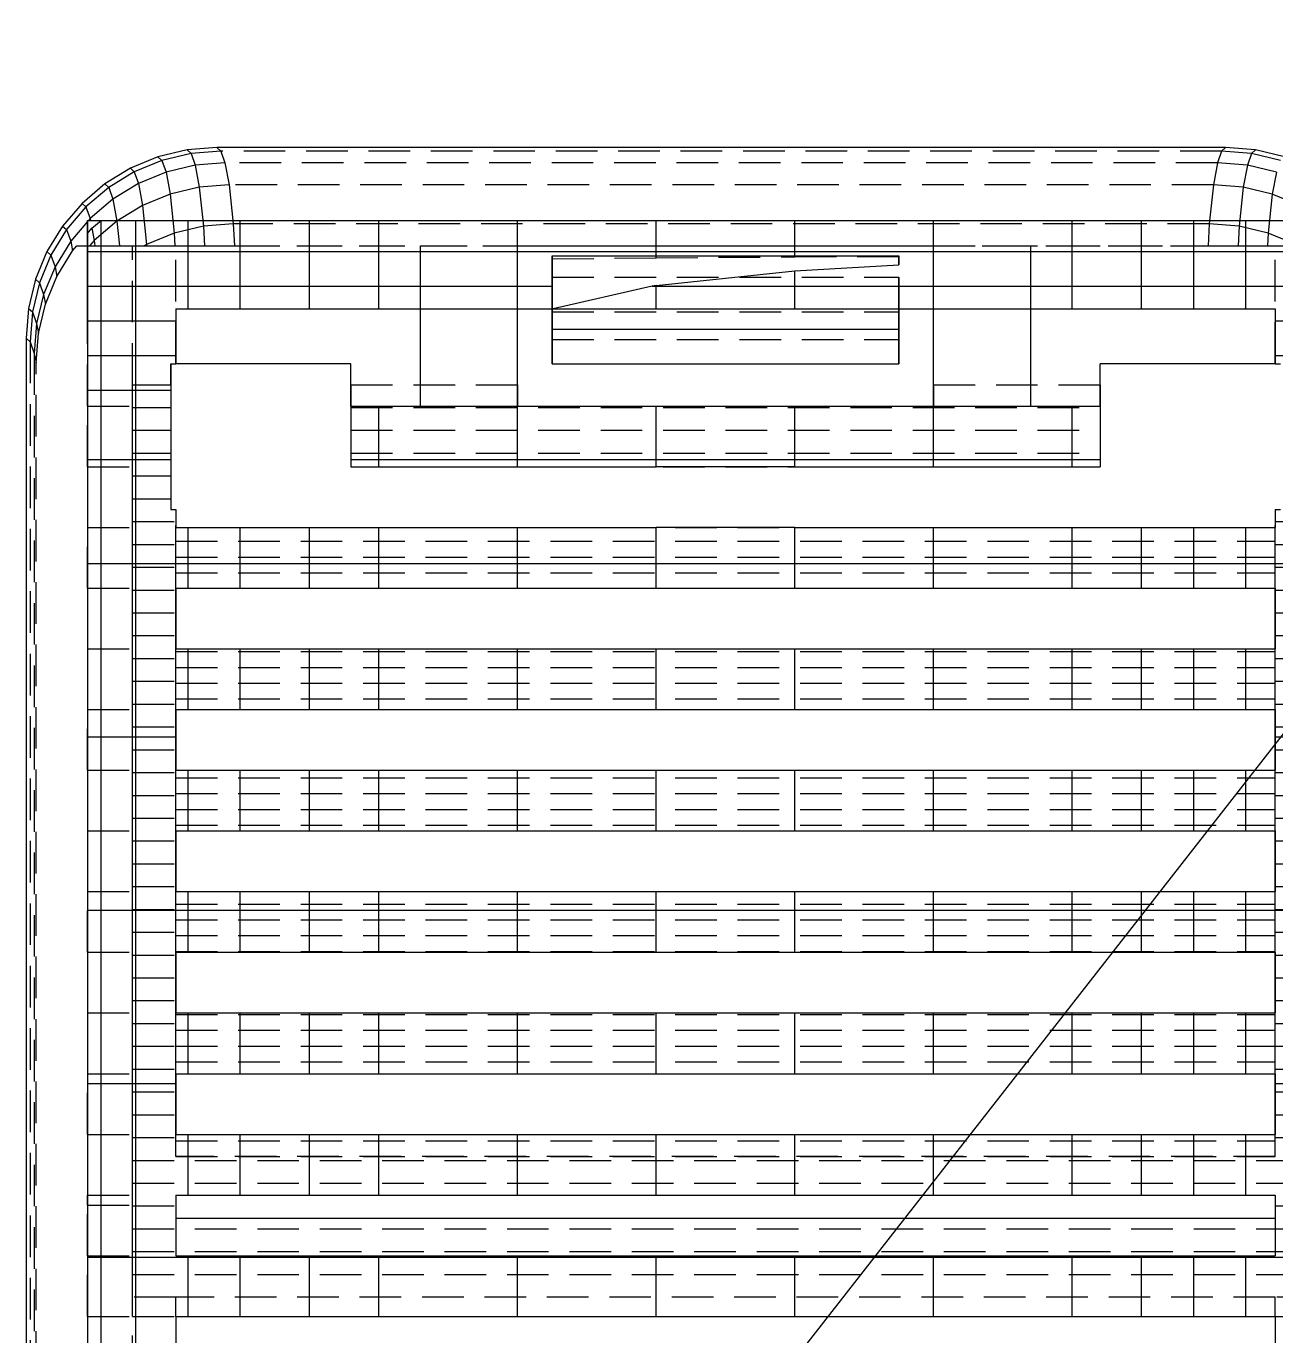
# Model space of a CAD drawing. Header units: millimetres. Extents: x 5 to 601, y 5 to 415.
# Drawn here: x 65.9 to 138, y 243.9 to 319.4 of the extents above; entities that cross this region are included whole.
import ezdxf

# ---------------------------------------------------------------- set-up
doc = ezdxf.new("R2010")
doc.units = ezdxf.units.MM
doc.linetypes.add('HIDDEN', pattern=[3.6, 2.4, -1.2])
for name, color, linetype in [('DIM', 3, 'CONTINUOUS'), ('HIDDEN', 8, 'HIDDEN'), ('VISIBLE', 7, 'CONTINUOUS')]:
    doc.layers.add(name, color=color, linetype=linetype)

msp = doc.modelspace()

# ---------------------------------------------------------------- linework, layer by layer
at = {"layer": 'DIM'}
msp.add_line((108.093984, 239.773032), (170.309296, 319.405), dxfattribs=at)
at = {"layer": 'HIDDEN'}
for p, q in [((75.420221, 312.069572), (73.741813, 311.666622)), ((75.194221, 312.269572), (75.420221, 312.069572)), ((77.141, 312.205), (75.420221, 312.069572)), ((75.420221, 312.069572), (75.658221, 311.395572)), ((76.915, 312.405), (77.141, 312.205)), ((134.859, 312.205), (77.141, 312.205)), ((77.141, 312.205), (77.379, 311.531)), ((134.859, 312.205), (134.621, 311.531)), ((135.085, 312.405), (134.859, 312.205)), ((136.579779, 312.069572), (134.859, 312.205)), ((136.579779, 312.069572), (136.341779, 311.395572)), ((136.805779, 312.269572), (136.579779, 312.069572)), ((138.258187, 311.666622), (136.579779, 312.069572)), ((73.741813, 311.666622), (72.147105, 311.006072)), ((73.515813, 311.866622), (73.741813, 311.666622)), ((73.741813, 311.666622), (73.979813, 310.992622)), ((75.658221, 311.395572), (73.979813, 310.992622)), ((77.379, 311.531), (75.658221, 311.395572)), ((75.658221, 311.395572), (75.896221, 310.127572)), ((134.621, 311.531), (77.379, 311.531)), ((77.379, 311.531), (77.617, 310.263)), ((134.621, 311.531), (134.383, 310.263)), ((136.341779, 311.395572), (134.621, 311.531)), ((136.341779, 311.395572), (136.103779, 310.127572)), ((138.020187, 310.992622), (136.341779, 311.395572)), ((72.147105, 311.006072), (70.675362, 310.104187)), ((71.921105, 311.206072), (72.147105, 311.006072)), ((72.147105, 311.006072), (72.385105, 310.332072)), ((73.979813, 310.992622), (72.385105, 310.332072)), ((73.979813, 310.992622), (74.217813, 309.724622)), ((138.020187, 310.992622), (137.782187, 309.724622)), ((70.675362, 310.104187), (69.362825, 308.983175)), ((70.449362, 310.304187), (70.675362, 310.104187)), ((70.675362, 310.104187), (70.913362, 309.430187)), ((72.385105, 310.332072), (70.913362, 309.430187)), ((72.385105, 310.332072), (72.623105, 309.064072)), ((75.896221, 310.127572), (74.217813, 309.724622)), ((77.617, 310.263), (75.896221, 310.127572)), ((75.896221, 310.127572), (76.134221, 307.867572)), ((134.383, 310.263), (77.617, 310.263)), ((77.617, 310.263), (77.855, 308.003)), ((134.383, 310.263), (134.145, 308.003)), ((136.103779, 310.127572), (134.383, 310.263)), ((136.103779, 310.127572), (135.865779, 307.867572)), ((137.782187, 309.724622), (136.103779, 310.127572)), ((69.362825, 308.983175), (68.241813, 307.670638)), ((69.136825, 309.183175), (69.362825, 308.983175)), ((69.362825, 308.983175), (69.600825, 308.309175)), ((70.913362, 309.430187), (69.600825, 308.309175)), ((70.913362, 309.430187), (71.151362, 308.162187)), ((72.623105, 309.064072), (71.151362, 308.162187)), ((74.217813, 309.724622), (72.623105, 309.064072)), ((72.623105, 309.064072), (72.861105, 306.804072)), ((74.217813, 309.724622), (74.455813, 307.464622)), ((137.782187, 309.724622), (137.544187, 307.464622)), ((139.376895, 309.064072), (137.782187, 309.724622)), ((69.600825, 308.309175), (69.511852, 308.205)), ((69.600825, 308.309175), (69.620379, 308.205)), ((68.241813, 307.670638), (67.339928, 306.198895)), ((68.015813, 307.870638), (68.241813, 307.670638)), ((68.241813, 307.670638), (68.479813, 306.996638)), ((69.447, 308.129068), (68.479813, 306.996638)), ((69.447, 308.205), (69.447, 306.731)), ((69.447, 308.205), (72.047, 308.205)), ((69.447, 306.731), (69.447, 308.205)), ((69.447, 308.205), (72.047, 308.205)), ((69.447, 308.205), (69.511852, 308.205)), ((69.447, 308.129068), (69.447, 308.205)), ((69.447, 308.205), (70.230251, 308.205)), ((69.447, 307.454429), (69.447, 308.205)), ((69.447, 308.129068), (69.447, 307.454429)), ((69.447, 307.454429), (69.704639, 307.756085)), ((69.511852, 308.205), (69.620379, 308.205)), ((69.620379, 308.205), (70.230251, 308.205)), ((69.704639, 307.756085), (70.230251, 308.205)), ((69.704639, 307.756085), (69.838825, 307.041175)), ((71.151362, 308.162187), (69.838825, 307.041175)), ((71.151362, 308.162187), (71.30208, 306.731)), ((72.047, 308.205), (74.547, 308.205)), ((72.047, 308.205), (74.547, 308.205)), ((76.134221, 307.867572), (74.455813, 307.464622)), ((74.547, 308.205), (137.947, 308.205)), ((74.547, 308.205), (137.947, 308.205)), ((77.855, 308.003), (76.134221, 307.867572)), ((76.134221, 307.867572), (76.192276, 306.731)), ((134.145, 308.003), (77.855, 308.003)), ((77.855, 308.003), (77.919973, 306.731)), ((134.145, 308.003), (134.080027, 306.731)), ((135.865779, 307.867572), (134.145, 308.003)), ((135.865779, 307.867572), (135.807724, 306.731)), ((137.544187, 307.464622), (135.865779, 307.867572)), ((137.947, 308.205), (140.447, 308.205)), ((137.947, 308.205), (140.447, 308.205)), ((68.479813, 306.996638), (67.577928, 305.524895)), ((68.479813, 306.996638), (68.583626, 306.443548)), ((68.583626, 306.443548), (68.829133, 306.731)), ((68.829133, 306.731), (69.573911, 306.731)), ((68.829133, 306.731), (69.447, 306.731)), ((69.447, 306.731), (69.447, 297.481)), ((69.447, 303.107), (69.447, 306.731)), ((69.447, 297.481), (69.447, 306.731)), ((69.447, 306.731), (72.047, 306.731)), ((69.838825, 307.041175), (69.573911, 306.731)), ((69.573911, 306.731), (69.87149, 306.731)), ((69.838825, 307.041175), (69.87149, 306.731)), ((69.87149, 306.731), (71.30208, 306.731)), ((71.30208, 306.731), (72.741862, 306.731)), ((72.047, 306.731), (74.547, 306.731)), ((72.047, 298.723311), (72.047, 306.731)), ((72.861105, 306.804072), (72.741862, 306.731)), ((72.741862, 306.731), (72.864837, 306.731)), ((74.455813, 307.464622), (72.861105, 306.804072)), ((72.861105, 306.804072), (72.864837, 306.731)), ((72.864837, 306.731), (74.493286, 306.731)), ((74.455813, 307.464622), (74.493286, 306.731)), ((74.493286, 306.731), (76.192276, 306.731)), ((74.547, 306.731), (94.247, 306.731)), ((74.547, 299.931), (74.547, 306.731)), ((76.192276, 306.731), (77.919973, 306.731)), ((77.919973, 306.731), (134.080027, 306.731)), ((88.647, 303.107), (88.647, 306.731)), ((88.647, 306.731), (123.847, 306.731)), ((88.647, 297.481), (88.647, 306.731)), ((88.647, 306.731), (94.247, 306.731)), ((94.247, 306.731), (118.247, 306.731)), ((94.247, 298.723311), (94.247, 306.731)), ((94.247, 306.731), (118.247, 306.731)), ((94.247, 303.107), (94.247, 306.731)), ((94.247, 306.731), (118.247, 306.731)), ((118.247, 306.731), (137.947, 306.731)), ((118.247, 298.723311), (118.247, 306.731)), ((118.247, 303.107), (118.247, 306.731)), ((118.247, 306.731), (123.847, 306.731)), ((123.847, 303.107), (123.847, 306.731)), ((123.847, 297.481), (123.847, 306.731)), ((134.080027, 306.731), (135.807724, 306.731)), ((135.807724, 306.731), (137.506714, 306.731)), ((137.544187, 307.464622), (137.506714, 306.731)), ((137.506714, 306.731), (139.135163, 306.731)), ((139.138895, 306.804072), (137.544187, 307.464622)), ((137.947, 306.731), (140.447, 306.731)), ((137.947, 299.931), (137.947, 306.731)), ((67.339928, 306.198895), (66.679378, 304.604187)), ((67.113928, 306.398895), (67.339928, 306.198895)), ((67.339928, 306.198895), (67.577928, 305.524895)), ((67.681742, 304.971806), (68.583626, 306.443548)), ((96.247, 306.165), (96.247, 305.98589)), ((96.247, 305.98589), (102.247, 306.04656)), ((96.247, 305.98589), (96.247, 304.405)), ((102.247, 306.04656), (102.247, 306.165)), ((102.247, 306.04656), (110.247, 306.10387)), ((110.247, 306.10387), (110.247, 306.165)), ((110.247, 306.10387), (116.247, 306.127988)), ((116.247, 306.165), (116.247, 306.127988)), ((116.247, 306.127988), (116.247, 305.630999)), ((67.577928, 305.524895), (66.917378, 303.930187)), ((67.577928, 305.524895), (67.681742, 304.971806)), ((66.679378, 304.604187), (66.276428, 302.925779)), ((66.453378, 304.804187), (66.679378, 304.604187)), ((66.679378, 304.604187), (66.917378, 303.930187)), ((67.021192, 303.377097), (67.681742, 304.971806)), ((96.247, 304.928022), (96.247, 302.925)), ((96.247, 303.107), (96.247, 304.928022)), ((96.247, 304.928022), (116.247, 304.928022)), ((116.247, 304.928022), (116.247, 302.925)), ((116.247, 303.107), (116.247, 304.928022)), ((66.917378, 303.930187), (66.514428, 302.251779)), ((66.917378, 303.930187), (67.021192, 303.377097)), ((96.247, 304.405), (96.247, 303.106999)), ((66.050428, 303.125779), (66.276428, 302.925779)), ((66.618242, 301.69869), (67.021192, 303.377097)), ((69.447, 297.481), (69.447, 303.107)), ((74.547, 303.107), (74.547, 299.931)), ((74.547, 303.107), (88.647, 303.107)), ((88.647, 303.107), (96.247, 303.107)), ((96.307417, 303.107), (116.247, 303.107)), ((116.247, 303.107), (123.847, 303.107)), ((123.847, 303.107), (137.947, 303.107)), ((137.947, 303.107), (137.947, 299.931)), ((66.276428, 302.925779), (66.141, 301.205)), ((66.276428, 302.925779), (66.514428, 302.251779)), ((66.514428, 302.251779), (66.379, 300.531)), ((66.514428, 302.251779), (66.618242, 301.69869)), ((96.247, 302.925), (96.247, 301.325)), ((96.247, 302.925), (116.247, 302.925)), ((116.247, 302.925), (116.247, 301.325)), ((66.482813, 299.97791), (66.618242, 301.69869)), ((65.915, 301.405), (66.141, 301.205)), ((66.141, 301.205), (66.141, 218.605)), ((66.141, 301.205), (66.379, 300.531)), ((96.247, 301.325), (96.247, 299.931)), ((96.247, 301.325), (116.247, 301.325)), ((116.247, 301.325), (116.247, 299.931)), ((66.379, 300.531), (66.379, 219.279)), ((66.379, 300.531), (66.482813, 299.97791)), ((66.482813, 223.731), (66.482813, 299.97791)), ((74.247, 298.723311), (74.247, 299.931)), ((84.647, 298.723311), (84.647, 299.931)), ((127.847, 298.723311), (127.847, 299.931)), ((72.047, 297.481), (72.047, 298.723311)), ((72.047, 298.723311), (74.247, 298.723311)), ((72.047, 297.409), (72.047, 298.723311)), ((74.247, 298.723311), (74.247, 297.409)), ((84.647, 298.723311), (94.247, 298.723311)), ((84.647, 298.723311), (84.647, 297.409)), ((94.247, 298.723311), (94.247, 297.481)), ((118.247, 298.723311), (127.847, 298.723311)), ((118.247, 298.723311), (118.247, 297.481)), ((127.847, 298.723311), (127.847, 297.409)), ((69.447, 297.481), (69.447, 293.981)), ((69.447, 293.981), (69.447, 297.481)), ((69.447, 297.481), (72.047, 297.481)), ((72.047, 293.981), (72.047, 297.481)), ((72.047, 296.093), (72.047, 297.409)), ((72.047, 297.409), (74.247, 297.409)), ((74.247, 297.409), (74.247, 296.093)), ((84.647, 297.481), (88.647, 297.481)), ((84.647, 297.409), (127.847, 297.409)), ((84.647, 297.409), (84.647, 296.093)), ((88.647, 297.481), (94.247, 297.481)), ((88.647, 297.481), (123.847, 297.481)), ((94.247, 297.481), (118.247, 297.481)), ((94.247, 297.481), (118.247, 297.481)), ((118.247, 297.481), (123.847, 297.481)), ((123.847, 297.481), (127.847, 297.481)), ((127.847, 297.409), (127.847, 296.093)), ((72.047, 294.777), (72.047, 296.093)), ((72.047, 296.093), (74.247, 296.093)), ((74.247, 296.093), (74.247, 294.777)), ((84.647, 296.093), (84.647, 294.777)), ((84.647, 296.093), (127.847, 296.093)), ((127.847, 296.093), (127.847, 294.777)), ((72.047, 293.461), (72.047, 294.777)), ((72.047, 294.777), (74.247, 294.777)), ((74.247, 294.777), (74.247, 293.461)), ((84.647, 294.777), (84.647, 293.981)), ((84.647, 294.777), (127.847, 294.777)), ((127.847, 294.777), (127.847, 293.981)), ((69.447, 293.981), (72.047, 293.981)), ((72.047, 290.481), (72.047, 293.981)), ((84.647, 293.981), (127.847, 293.981)), ((72.047, 292.145), (72.047, 293.461)), ((72.047, 293.461), (74.247, 293.461)), ((74.247, 293.461), (74.247, 292.145)), ((72.047, 290.829), (72.047, 292.145)), ((72.047, 292.145), (74.247, 292.145)), ((74.247, 292.145), (74.247, 291.531)), ((74.547, 291.531), (74.547, 290.829)), ((137.947, 291.531), (137.947, 290.829)), ((69.447, 290.481), (69.447, 286.981)), ((69.447, 286.981), (69.447, 290.481)), ((69.447, 290.481), (72.047, 290.481)), ((72.047, 289.513), (72.047, 290.829)), ((72.047, 290.829), (74.547, 290.829)), ((72.047, 286.981), (72.047, 290.481)), ((74.547, 290.829), (74.547, 290.605)), ((74.547, 290.481), (74.547, 290.605)), ((74.547, 290.605), (74.547, 290.481)), ((74.547, 290.481), (137.947, 290.481)), ((74.547, 289.695), (74.547, 290.481)), ((74.547, 289.513), (74.547, 290.481)), ((137.947, 290.829), (137.947, 290.605)), ((137.947, 290.829), (140.447, 290.829)), ((137.947, 290.481), (137.947, 290.605)), ((137.947, 290.605), (137.947, 290.481)), ((137.947, 289.695), (137.947, 290.481)), ((137.947, 289.513), (137.947, 290.481)), ((72.047, 288.197), (72.047, 289.513)), ((72.047, 289.513), (74.547, 289.513)), ((74.547, 289.695), (137.947, 289.695)), ((74.547, 288.785), (74.547, 289.695)), ((74.547, 288.197), (74.547, 289.513)), ((137.947, 288.785), (137.947, 289.695)), ((137.947, 289.513), (140.447, 289.513)), ((137.947, 288.197), (137.947, 289.513)), ((74.547, 287.875), (74.547, 288.785)), ((74.547, 288.785), (137.947, 288.785)), ((137.947, 287.875), (137.947, 288.785)), ((72.047, 286.881), (72.047, 288.197)), ((72.047, 288.197), (74.547, 288.197)), ((74.547, 286.981), (74.547, 288.197)), ((74.547, 286.981), (74.547, 287.875)), ((74.547, 287.875), (137.947, 287.875)), ((137.947, 286.981), (137.947, 288.197)), ((137.947, 288.197), (140.447, 288.197)), ((137.947, 286.981), (137.947, 287.875)), ((69.447, 286.981), (72.047, 286.981)), ((72.047, 283.481), (72.047, 286.981)), ((72.047, 285.565), (72.047, 286.881)), ((72.047, 286.881), (74.547, 286.881)), ((74.547, 286.965), (74.547, 286.981)), ((74.547, 286.981), (137.947, 286.981)), ((74.547, 286.981), (74.547, 286.881)), ((74.547, 286.055), (74.547, 286.965)), ((74.547, 286.881), (74.547, 285.565)), ((137.947, 286.965), (137.947, 286.981)), ((137.947, 286.981), (137.947, 286.881)), ((137.947, 286.055), (137.947, 286.965)), ((137.947, 286.881), (137.947, 285.565)), ((137.947, 286.881), (140.447, 286.881)), ((72.047, 284.249), (72.047, 285.565)), ((72.047, 285.565), (74.547, 285.565)), ((74.547, 285.145), (74.547, 286.055)), ((74.547, 285.565), (74.547, 284.249)), ((137.947, 285.145), (137.947, 286.055)), ((137.947, 285.565), (137.947, 284.249)), ((137.947, 285.565), (140.447, 285.565)), ((74.547, 284.235), (74.547, 285.145)), ((137.947, 284.235), (137.947, 285.145)), ((72.047, 282.933), (72.047, 284.249)), ((72.047, 284.249), (74.547, 284.249)), ((74.547, 284.249), (74.547, 283.481)), ((74.547, 283.481), (74.547, 284.235)), ((137.947, 284.249), (137.947, 283.481)), ((137.947, 284.249), (140.447, 284.249)), ((137.947, 283.481), (137.947, 284.235)), ((69.447, 283.481), (72.047, 283.481)), ((72.047, 279.981), (72.047, 283.481)), ((74.547, 283.481), (137.947, 283.481)), ((74.547, 283.325), (74.547, 283.481)), ((74.547, 282.933), (74.547, 283.481)), ((74.547, 283.325), (137.947, 283.325)), ((74.547, 282.415), (74.547, 283.325)), ((137.947, 283.325), (137.947, 283.481)), ((137.947, 282.933), (137.947, 283.481)), ((137.947, 282.415), (137.947, 283.325)), ((72.047, 281.617), (72.047, 282.933)), ((72.047, 282.933), (74.547, 282.933)), ((74.547, 281.617), (74.547, 282.933)), ((137.947, 281.617), (137.947, 282.933)), ((137.947, 282.933), (140.447, 282.933)), ((74.547, 281.505), (74.547, 282.415)), ((74.547, 282.415), (137.947, 282.415)), ((137.947, 281.505), (137.947, 282.415)), ((72.047, 280.301), (72.047, 281.617)), ((72.047, 281.617), (74.547, 281.617)), ((74.547, 280.301), (74.547, 281.617)), ((74.547, 280.595), (74.547, 281.505)), ((74.547, 281.505), (137.947, 281.505)), ((137.947, 280.301), (137.947, 281.617)), ((137.947, 281.617), (140.447, 281.617)), ((137.947, 280.595), (137.947, 281.505)), ((72.047, 278.985), (72.047, 280.301)), ((72.047, 280.301), (74.547, 280.301)), ((74.547, 279.981), (74.547, 280.595)), ((74.547, 280.595), (137.947, 280.595)), ((74.547, 279.981), (74.547, 280.301)), ((137.947, 279.981), (137.947, 280.595)), ((137.947, 279.981), (137.947, 280.301)), ((137.947, 280.301), (140.447, 280.301)), ((69.447, 279.981), (69.447, 276.481)), ((69.447, 276.481), (69.447, 279.981)), ((69.447, 279.981), (72.047, 279.981)), ((72.047, 276.481), (72.047, 279.981)), ((74.547, 279.685), (74.547, 279.981)), ((74.547, 279.981), (137.947, 279.981)), ((74.547, 279.981), (74.547, 278.985)), ((74.547, 278.775), (74.547, 279.685)), ((137.947, 279.685), (137.947, 279.981)), ((137.947, 279.981), (137.947, 278.985)), ((137.947, 278.775), (137.947, 279.685)), ((72.047, 277.669), (72.047, 278.985)), ((72.047, 278.985), (74.547, 278.985)), ((74.547, 278.985), (74.547, 277.669)), ((74.547, 277.865), (74.547, 278.775)), ((137.947, 278.985), (137.947, 277.669)), ((137.947, 278.985), (140.447, 278.985)), ((137.947, 277.865), (137.947, 278.775)), ((72.047, 276.353), (72.047, 277.669)), ((72.047, 277.669), (74.547, 277.669)), ((74.547, 276.955), (74.547, 277.865)), ((74.547, 277.669), (74.547, 276.481)), ((137.947, 276.955), (137.947, 277.865)), ((137.947, 277.669), (137.947, 276.481)), ((137.947, 277.669), (140.447, 277.669)), ((74.547, 276.481), (74.547, 276.955)), ((137.947, 276.481), (137.947, 276.955)), ((69.447, 276.481), (72.047, 276.481)), ((72.047, 272.981), (72.047, 276.481)), ((72.047, 275.037), (72.047, 276.353)), ((72.047, 276.353), (74.547, 276.353)), ((74.547, 276.481), (137.947, 276.481)), ((74.547, 276.045), (74.547, 276.481)), ((74.547, 276.353), (74.547, 276.481)), ((74.547, 275.037), (74.547, 276.353)), ((74.547, 276.045), (137.947, 276.045)), ((74.547, 275.135), (74.547, 276.045)), ((137.947, 276.045), (137.947, 276.481)), ((137.947, 276.353), (137.947, 276.481)), ((137.947, 275.037), (137.947, 276.353)), ((137.947, 276.353), (140.447, 276.353)), ((137.947, 275.135), (137.947, 276.045)), ((72.047, 273.721), (72.047, 275.037)), ((72.047, 275.037), (74.547, 275.037)), ((74.547, 274.225), (74.547, 275.135)), ((74.547, 275.135), (137.947, 275.135)), ((74.547, 273.721), (74.547, 275.037)), ((137.947, 274.225), (137.947, 275.135)), ((137.947, 273.721), (137.947, 275.037)), ((137.947, 275.037), (140.447, 275.037)), ((72.047, 272.405), (72.047, 273.721)), ((72.047, 273.721), (74.547, 273.721)), ((74.547, 273.315), (74.547, 274.225)), ((74.547, 274.225), (137.947, 274.225)), ((74.547, 272.981), (74.547, 273.721)), ((137.947, 273.315), (137.947, 274.225)), ((137.947, 272.981), (137.947, 273.721)), ((137.947, 273.721), (140.447, 273.721)), ((69.447, 272.981), (72.047, 272.981)), ((72.047, 269.481), (72.047, 272.981)), ((74.547, 272.981), (74.547, 273.315)), ((74.547, 273.315), (137.947, 273.315)), ((74.547, 272.405), (74.547, 272.981)), ((74.547, 272.981), (137.947, 272.981)), ((74.547, 272.981), (74.547, 272.405)), ((137.947, 272.981), (137.947, 273.315)), ((137.947, 272.405), (137.947, 272.981)), ((137.947, 272.981), (137.947, 272.405)), ((72.047, 271.089), (72.047, 272.405)), ((72.047, 272.405), (74.547, 272.405)), ((74.547, 271.495), (74.547, 272.405)), ((74.547, 272.405), (74.547, 271.089)), ((137.947, 271.495), (137.947, 272.405)), ((137.947, 272.405), (137.947, 271.089)), ((137.947, 272.405), (140.447, 272.405)), ((74.547, 270.585), (74.547, 271.495)), ((137.947, 270.585), (137.947, 271.495)), ((72.047, 269.773), (72.047, 271.089)), ((72.047, 271.089), (74.547, 271.089)), ((74.547, 271.089), (74.547, 269.773)), ((74.547, 269.675), (74.547, 270.585)), ((137.947, 271.089), (137.947, 269.773)), ((137.947, 271.089), (140.447, 271.089)), ((137.947, 269.675), (137.947, 270.585)), ((72.047, 268.457), (72.047, 269.773)), ((72.047, 269.773), (74.547, 269.773)), ((74.547, 269.773), (74.547, 269.481)), ((137.947, 269.773), (137.947, 269.481)), ((137.947, 269.773), (140.447, 269.773)), ((69.447, 269.481), (69.447, 265.981)), ((69.447, 265.981), (69.447, 269.481)), ((69.447, 269.481), (72.047, 269.481)), ((72.047, 265.981), (72.047, 269.481)), ((74.547, 269.481), (74.547, 269.675)), ((74.547, 269.481), (137.947, 269.481)), ((74.547, 268.765), (74.547, 269.481)), ((74.547, 268.457), (74.547, 269.481)), ((137.947, 269.481), (137.947, 269.675)), ((137.947, 268.765), (137.947, 269.481)), ((137.947, 268.457), (137.947, 269.481)), ((72.047, 267.141), (72.047, 268.457)), ((72.047, 268.457), (74.547, 268.457)), ((74.547, 268.765), (137.947, 268.765)), ((74.547, 267.855), (74.547, 268.765)), ((74.547, 267.141), (74.547, 268.457)), ((137.947, 267.855), (137.947, 268.765)), ((137.947, 267.141), (137.947, 268.457)), ((137.947, 268.457), (140.447, 268.457)), ((74.547, 266.945), (74.547, 267.855)), ((74.547, 267.855), (137.947, 267.855)), ((137.947, 266.945), (137.947, 267.855)), ((72.047, 265.825), (72.047, 267.141)), ((72.047, 267.141), (74.547, 267.141)), ((74.547, 265.981), (74.547, 267.141)), ((74.547, 266.035), (74.547, 266.945)), ((74.547, 266.945), (137.947, 266.945)), ((137.947, 265.981), (137.947, 267.141)), ((137.947, 267.141), (140.447, 267.141)), ((137.947, 266.035), (137.947, 266.945)), ((69.447, 265.981), (72.047, 265.981)), ((72.047, 262.481), (72.047, 265.981)), ((74.547, 265.981), (74.547, 266.035)), ((74.547, 266.035), (137.947, 266.035)), ((74.547, 265.125), (74.547, 265.981)), ((74.547, 265.981), (137.947, 265.981)), ((74.547, 265.981), (74.547, 265.825)), ((137.947, 265.981), (137.947, 266.035)), ((137.947, 265.125), (137.947, 265.981)), ((137.947, 265.981), (137.947, 265.825)), ((72.047, 264.509), (72.047, 265.825)), ((72.047, 265.825), (74.547, 265.825)), ((74.547, 265.825), (74.547, 264.509)), ((137.947, 265.825), (137.947, 264.509)), ((137.947, 265.825), (140.447, 265.825)), ((72.047, 263.193), (72.047, 264.509)), ((72.047, 264.509), (74.547, 264.509)), ((74.547, 264.215), (74.547, 265.125)), ((74.547, 264.509), (74.547, 263.193)), ((137.947, 264.215), (137.947, 265.125)), ((137.947, 264.509), (137.947, 263.193)), ((137.947, 264.509), (140.447, 264.509)), ((74.547, 263.305), (74.547, 264.215)), ((137.947, 263.305), (137.947, 264.215)), ((72.047, 261.877), (72.047, 263.193)), ((72.047, 263.193), (74.547, 263.193)), ((74.547, 262.481), (74.547, 263.305)), ((74.547, 263.193), (74.547, 262.481)), ((137.947, 262.481), (137.947, 263.305)), ((137.947, 263.193), (137.947, 262.481)), ((137.947, 263.193), (140.447, 263.193)), ((69.447, 262.481), (72.047, 262.481)), ((72.047, 258.981), (72.047, 262.481)), ((74.547, 262.481), (137.947, 262.481)), ((74.547, 262.395), (74.547, 262.481)), ((74.547, 261.877), (74.547, 262.481)), ((74.547, 262.395), (137.947, 262.395)), ((74.547, 261.485), (74.547, 262.395)), ((137.947, 262.395), (137.947, 262.481)), ((137.947, 261.877), (137.947, 262.481)), ((137.947, 261.485), (137.947, 262.395)), ((72.047, 260.561), (72.047, 261.877)), ((72.047, 261.877), (74.547, 261.877)), ((74.547, 260.561), (74.547, 261.877)), ((74.547, 260.575), (74.547, 261.485)), ((74.547, 261.485), (137.947, 261.485)), ((137.947, 260.561), (137.947, 261.877)), ((137.947, 261.877), (140.447, 261.877)), ((137.947, 260.575), (137.947, 261.485)), ((72.047, 259.245), (72.047, 260.561)), ((72.047, 260.561), (74.547, 260.561)), ((74.547, 259.665), (74.547, 260.575)), ((74.547, 260.575), (137.947, 260.575)), ((74.547, 259.245), (74.547, 260.561)), ((137.947, 259.665), (137.947, 260.575)), ((137.947, 259.245), (137.947, 260.561)), ((137.947, 260.561), (140.447, 260.561)), ((72.047, 257.929), (72.047, 259.245)), ((72.047, 259.245), (74.547, 259.245)), ((74.547, 258.981), (74.547, 259.665)), ((74.547, 259.665), (137.947, 259.665)), ((74.547, 258.981), (74.547, 259.245)), ((137.947, 258.981), (137.947, 259.665)), ((137.947, 258.981), (137.947, 259.245)), ((137.947, 259.245), (140.447, 259.245)), ((69.447, 258.981), (69.447, 255.481)), ((69.447, 255.481), (69.447, 258.981)), ((69.447, 258.981), (72.047, 258.981)), ((72.047, 255.481), (72.047, 258.981)), ((74.547, 258.755), (74.547, 258.981)), ((74.547, 258.981), (137.947, 258.981)), ((74.547, 258.981), (74.547, 257.929)), ((74.547, 257.845), (74.547, 258.755)), ((137.947, 258.755), (137.947, 258.981)), ((137.947, 258.981), (137.947, 257.929)), ((137.947, 257.845), (137.947, 258.755)), ((72.047, 256.613), (72.047, 257.929)), ((72.047, 257.929), (74.547, 257.929)), ((74.547, 257.929), (74.547, 256.613)), ((74.547, 256.935), (74.547, 257.845)), ((137.947, 257.929), (137.947, 256.613)), ((137.947, 257.929), (140.447, 257.929)), ((137.947, 256.935), (137.947, 257.845)), ((74.547, 256.025), (74.547, 256.935)), ((137.947, 256.025), (137.947, 256.935)), ((72.047, 255.297), (72.047, 256.613)), ((72.047, 256.613), (74.547, 256.613)), ((74.547, 256.613), (74.547, 255.481)), ((137.947, 256.613), (137.947, 255.481)), ((137.947, 256.613), (140.447, 256.613)), ((69.447, 255.481), (72.047, 255.481)), ((72.047, 251.981), (72.047, 255.481)), ((74.547, 255.481), (74.547, 256.025)), ((74.547, 255.481), (137.947, 255.481)), ((74.547, 255.115), (74.547, 255.481)), ((74.547, 255.297), (74.547, 255.481)), ((137.947, 255.481), (137.947, 256.025)), ((137.947, 255.115), (137.947, 255.481)), ((137.947, 255.297), (137.947, 255.481)), ((72.047, 253.981), (72.047, 255.297)), ((72.047, 255.297), (74.547, 255.297)), ((74.547, 254.205), (74.547, 255.297)), ((74.547, 255.115), (137.947, 255.115)), ((74.547, 254.205), (74.547, 255.115)), ((137.947, 254.205), (137.947, 255.297)), ((137.947, 255.297), (140.447, 255.297)), ((137.947, 254.205), (137.947, 255.115)), ((72.047, 252.665), (72.047, 253.981)), ((72.047, 253.981), (140.447, 253.981)), ((137.947, 254.205), (74.547, 254.205)), ((74.547, 254.205), (137.947, 254.205)), ((72.047, 251.349), (72.047, 252.665)), ((72.047, 252.665), (140.447, 252.665)), ((69.447, 251.981), (69.447, 251.405)), ((69.447, 251.405), (69.447, 251.981)), ((69.447, 251.981), (72.047, 251.981)), ((72.047, 251.405), (72.047, 251.981)), ((74.547, 251.981), (74.547, 251.349)), ((74.547, 251.981), (137.947, 251.981)), ((137.947, 251.981), (137.947, 251.349)), ((69.447, 251.405), (69.447, 248.481)), ((69.447, 248.481), (69.447, 251.405)), ((69.447, 251.405), (72.047, 251.405)), ((72.047, 248.481), (72.047, 251.405)), ((72.047, 250.033), (72.047, 251.349)), ((72.047, 251.349), (74.547, 251.349)), ((74.547, 251.349), (74.547, 250.621766)), ((137.947, 251.349), (137.947, 250.621766)), ((137.947, 251.349), (140.447, 251.349)), ((74.547, 250.621766), (74.547, 248.481)), ((137.947, 250.621766), (137.947, 248.481)), ((72.047, 248.717), (72.047, 250.033)), ((72.047, 250.033), (140.447, 250.033)), ((72.047, 247.401), (72.047, 248.717)), ((72.047, 248.717), (140.447, 248.717)), ((69.447, 248.481), (69.447, 244.981)), ((69.447, 244.981), (69.447, 248.481)), ((69.447, 248.481), (72.047, 248.481)), ((72.047, 246.086689), (72.047, 248.481)), ((74.547, 248.481), (82.247, 248.481)), ((86.247, 248.481), (126.247, 248.481)), ((130.247, 248.481), (137.947, 248.481)), ((72.047, 246.086689), (72.047, 247.401)), ((72.047, 247.401), (140.447, 247.401)), ((72.047, 244.981), (72.047, 246.086689)), ((74.547, 246.086689), (72.047, 246.086689)), ((74.547, 244.981), (74.547, 246.086689)), ((137.947, 246.086689), (74.547, 246.086689)), ((137.947, 244.981), (137.947, 246.086689)), ((140.447, 246.086689), (137.947, 246.086689)), ((69.447, 244.981), (72.047, 244.981)), ((72.047, 241.481), (72.047, 244.981)), ((72.047, 244.981), (74.547, 244.981)), ((74.547, 244.981), (137.947, 244.981)), ((74.547, 244.981), (137.947, 244.981)), ((137.947, 244.981), (140.447, 244.981))]:
    msp.add_line(p, q, dxfattribs=at)
at = {"layer": 'VISIBLE'}
for p, q in [((75.194221, 312.269572), (73.515813, 311.866622)), ((76.915, 312.405), (75.194221, 312.269572)), ((135.085, 312.405), (76.915, 312.405)), ((136.805779, 312.269572), (135.085, 312.405)), ((138.484187, 311.866622), (136.805779, 312.269572)), ((73.515813, 311.866622), (71.921105, 311.206072)), ((71.921105, 311.206072), (70.449362, 310.304187)), ((70.449362, 310.304187), (69.136825, 309.183175)), ((69.136825, 309.183175), (68.015813, 307.870638)), ((68.015813, 307.870638), (67.113928, 306.398895)), ((69.447, 308.205), (69.447, 306.405)), ((69.447, 308.205), (70.247, 308.205)), ((70.247, 308.205), (72.047, 308.205)), ((70.247, 306.405), (70.247, 308.205)), ((72.047, 308.205), (72.247, 308.205)), ((72.247, 308.205), (74.547, 308.205)), ((72.247, 306.405), (72.247, 308.205)), ((74.547, 308.205), (75.247, 308.205)), ((75.247, 308.205), (78.247, 308.205)), ((75.247, 306.405), (75.247, 308.205)), ((78.247, 308.205), (82.247, 308.205)), ((78.247, 306.405), (78.247, 308.205)), ((82.247, 308.205), (86.247, 308.205)), ((82.247, 306.405), (82.247, 308.205)), ((86.247, 308.205), (94.247, 308.205)), ((86.247, 306.405), (86.247, 308.205)), ((94.247, 308.205), (102.247, 308.205)), ((94.247, 306.405), (94.247, 308.205)), ((102.247, 308.205), (110.247, 308.205)), ((102.247, 306.405), (102.247, 308.205)), ((110.247, 308.205), (118.247, 308.205)), ((110.247, 306.405), (110.247, 308.205)), ((118.247, 308.205), (126.247, 308.205)), ((118.247, 306.405), (118.247, 308.205)), ((126.247, 308.205), (130.247, 308.205)), ((126.247, 306.405), (126.247, 308.205)), ((130.247, 308.205), (133.247, 308.205)), ((130.247, 306.405), (130.247, 308.205)), ((133.247, 308.205), (136.247, 308.205)), ((133.247, 306.405), (133.247, 308.205)), ((136.247, 308.205), (137.947, 308.205)), ((136.247, 306.405), (136.247, 308.205)), ((137.947, 308.205), (139.247, 308.205)), ((67.113928, 306.398895), (66.453378, 304.804187)), ((69.447, 306.405), (69.447, 304.405)), ((69.447, 306.405), (70.247, 306.405)), ((70.247, 304.405), (70.247, 306.405)), ((70.247, 306.405), (72.247, 306.405)), ((72.247, 306.405), (75.247, 306.405)), ((72.247, 304.405), (72.247, 306.405)), ((75.247, 306.405), (78.247, 306.405)), ((75.247, 304.405), (75.247, 306.405)), ((78.247, 306.405), (82.247, 306.405)), ((78.247, 304.405), (78.247, 306.405)), ((82.247, 306.405), (86.247, 306.405)), ((82.247, 304.405), (82.247, 306.405)), ((86.247, 306.405), (94.247, 306.405)), ((86.247, 304.405), (86.247, 306.405)), ((94.247, 306.405), (102.247, 306.405)), ((94.247, 304.405), (94.247, 306.405)), ((96.247, 301.931), (96.247, 306.165)), ((96.247, 306.165), (116.247, 306.165)), ((102.247, 306.405), (110.247, 306.405)), ((102.247, 306.165), (102.247, 306.405)), ((110.247, 306.405), (118.247, 306.405)), ((110.247, 306.165), (110.247, 306.405)), ((116.247, 305.630999), (116.247, 306.165)), ((118.247, 306.405), (126.247, 306.405)), ((118.247, 304.405), (118.247, 306.405)), ((126.247, 306.405), (130.247, 306.405)), ((126.247, 304.405), (126.247, 306.405)), ((130.247, 306.405), (133.247, 306.405)), ((130.247, 304.405), (130.247, 306.405)), ((133.247, 306.405), (136.247, 306.405)), ((133.247, 304.405), (133.247, 306.405)), ((136.247, 306.405), (139.247, 306.405)), ((136.247, 304.405), (136.247, 306.405)), ((102.247, 304.441199), (110.247, 305.287615)), ((110.247, 305.287615), (116.247, 305.630999)), ((110.247, 304.405), (110.247, 305.287615)), ((66.453378, 304.804187), (66.050428, 303.125779)), ((69.447, 304.405), (69.447, 303.107)), ((69.447, 304.405), (70.247, 304.405)), ((70.247, 302.405), (70.247, 304.405)), ((70.247, 304.405), (72.247, 304.405)), ((72.247, 302.405), (72.247, 304.405)), ((72.247, 304.405), (75.247, 304.405)), ((75.247, 304.405), (78.247, 304.405)), ((75.247, 303.107), (75.247, 304.405)), ((78.247, 304.405), (82.247, 304.405)), ((78.247, 303.107), (78.247, 304.405)), ((82.247, 304.405), (86.247, 304.405)), ((82.247, 303.107), (82.247, 304.405)), ((86.247, 304.405), (94.247, 304.405)), ((86.247, 303.107), (86.247, 304.405)), ((94.247, 304.405), (96.247, 304.405)), ((94.247, 303.107), (94.247, 304.405)), ((102.015116, 304.405), (96.307412, 303.106999)), ((102.247, 304.441199), (102.015116, 304.405)), ((102.015116, 304.405), (102.247, 304.405)), ((102.247, 304.405), (102.247, 304.441199)), ((102.247, 304.405), (110.247, 304.405)), ((102.247, 303.107), (102.247, 304.405)), ((110.247, 304.405), (118.247, 304.405)), ((110.247, 303.107), (110.247, 304.405)), ((118.247, 304.405), (126.247, 304.405)), ((118.247, 303.107), (118.247, 304.405)), ((126.247, 304.405), (130.247, 304.405)), ((126.247, 303.107), (126.247, 304.405)), ((130.247, 304.405), (133.247, 304.405)), ((130.247, 303.107), (130.247, 304.405)), ((133.247, 304.405), (136.247, 304.405)), ((133.247, 303.107), (133.247, 304.405)), ((136.247, 304.405), (139.247, 304.405)), ((136.247, 303.107), (136.247, 304.405)), ((66.050428, 303.125779), (65.915, 301.405)), ((69.447, 303.107), (69.447, 302.405)), ((74.547, 303.107), (74.547, 302.405)), ((74.547, 303.107), (75.247, 303.107)), ((75.247, 303.107), (78.247, 303.107)), ((78.247, 303.107), (82.247, 303.107)), ((82.247, 303.107), (86.247, 303.107)), ((86.247, 303.107), (94.247, 303.107)), ((88.647, 297.481), (88.647, 303.107)), ((94.247, 303.107), (96.247, 303.107)), ((94.247, 297.481), (94.247, 303.107)), ((96.307417, 303.107), (102.247, 303.107)), ((102.247, 303.107), (110.247, 303.107)), ((110.247, 303.107), (118.247, 303.107)), ((116.247, 301.931), (116.247, 303.107)), ((118.247, 303.107), (126.247, 303.107)), ((118.247, 297.481), (118.247, 303.107)), ((123.847, 297.481), (123.847, 303.107)), ((126.247, 303.107), (130.247, 303.107)), ((130.247, 303.107), (133.247, 303.107)), ((133.247, 303.107), (136.247, 303.107)), ((136.247, 303.107), (137.947, 303.107)), ((137.947, 303.107), (137.947, 302.405)), ((69.447, 302.405), (69.447, 300.405)), ((69.447, 302.405), (70.247, 302.405)), ((70.247, 300.405), (70.247, 302.405)), ((70.247, 302.405), (72.247, 302.405)), ((72.247, 300.405), (72.247, 302.405)), ((72.247, 302.405), (74.547, 302.405)), ((74.547, 302.405), (74.547, 300.405)), ((137.947, 302.405), (139.247, 302.405)), ((137.947, 302.405), (137.947, 300.405)), ((96.247, 299.931), (96.247, 301.931)), ((96.247, 301.931), (116.247, 301.931)), ((116.247, 299.931), (116.247, 301.931)), ((65.915, 301.405), (65.915, 218.405)), ((69.447, 300.405), (69.447, 298.405)), ((69.447, 300.405), (70.247, 300.405)), ((70.247, 298.405), (70.247, 300.405)), ((70.247, 300.405), (72.247, 300.405)), ((72.247, 298.405), (72.247, 300.405)), ((72.247, 300.405), (74.547, 300.405)), ((74.247, 299.931), (74.247, 298.405)), ((74.247, 299.931), (74.547, 299.931)), ((74.547, 300.405), (74.547, 299.931)), ((84.647, 299.931), (74.547, 299.931)), ((84.647, 297.481), (84.647, 299.931)), ((96.247, 299.931), (116.247, 299.931)), ((137.947, 299.931), (127.847, 299.931)), ((127.847, 297.481), (127.847, 299.931)), ((137.947, 300.405), (139.247, 300.405)), ((137.947, 300.405), (137.947, 299.931)), ((137.947, 299.931), (138.247, 299.931)), ((69.447, 298.405), (69.447, 297.481)), ((69.447, 298.405), (70.247, 298.405)), ((70.247, 294.405), (70.247, 298.405)), ((70.247, 298.405), (72.247, 298.405)), ((72.247, 294.405), (72.247, 298.405)), ((72.247, 298.405), (74.247, 298.405)), ((74.247, 298.405), (74.247, 294.405)), ((69.447, 297.481), (69.447, 294.405)), ((84.647, 297.481), (84.647, 294.405)), ((84.647, 297.481), (86.247, 297.481)), ((86.247, 297.481), (94.247, 297.481)), ((86.247, 294.405), (86.247, 297.481)), ((94.247, 297.481), (102.247, 297.481)), ((94.247, 294.405), (94.247, 297.481)), ((102.247, 297.481), (110.247, 297.481)), ((102.247, 294.405), (102.247, 297.481)), ((110.247, 297.481), (118.247, 297.481)), ((110.247, 294.405), (110.247, 297.481)), ((118.247, 297.481), (126.247, 297.481)), ((118.247, 294.405), (118.247, 297.481)), ((126.247, 297.481), (127.847, 297.481)), ((126.247, 294.405), (126.247, 297.481)), ((127.847, 297.481), (127.847, 294.405)), ((69.447, 294.405), (69.447, 293.981)), ((69.447, 294.405), (70.247, 294.405)), ((69.447, 293.981), (69.447, 290.481)), ((70.247, 288.405), (70.247, 294.405)), ((70.247, 294.405), (72.247, 294.405)), ((72.247, 288.405), (72.247, 294.405)), ((72.247, 294.405), (74.247, 294.405)), ((74.247, 294.405), (74.247, 291.531)), ((84.647, 294.405), (84.647, 293.981)), ((84.647, 294.405), (86.247, 294.405)), ((84.647, 293.981), (86.247, 293.981)), ((86.247, 293.981), (86.247, 294.405)), ((86.247, 294.405), (94.247, 294.405)), ((86.247, 293.981), (94.247, 293.981)), ((94.247, 294.405), (102.247, 294.405)), ((94.247, 293.981), (94.247, 294.405)), ((94.247, 293.981), (102.247, 293.981)), ((102.247, 294.405), (110.247, 294.405)), ((102.247, 293.981), (102.247, 294.405)), ((110.247, 293.981), (102.247, 293.981)), ((110.247, 294.405), (118.247, 294.405)), ((110.247, 293.981), (110.247, 294.405)), ((110.247, 293.981), (118.247, 293.981)), ((118.247, 294.405), (126.247, 294.405)), ((118.247, 293.981), (118.247, 294.405)), ((118.247, 293.981), (126.247, 293.981)), ((126.247, 294.405), (127.847, 294.405)), ((126.247, 293.981), (126.247, 294.405)), ((126.247, 293.981), (127.847, 293.981)), ((127.847, 294.405), (127.847, 293.981)), ((74.247, 291.531), (74.547, 291.531)), ((74.547, 291.531), (74.547, 290.481)), ((137.947, 291.531), (138.247, 291.531)), ((137.947, 291.531), (137.947, 290.481)), ((69.447, 290.481), (69.447, 288.405)), ((74.547, 290.481), (75.247, 290.481)), ((75.247, 288.405), (75.247, 290.481)), ((75.247, 290.481), (78.247, 290.481)), ((78.247, 288.405), (78.247, 290.481)), ((78.247, 290.481), (82.247, 290.481)), ((82.247, 290.481), (86.247, 290.481)), ((82.247, 288.405), (82.247, 290.481)), ((86.247, 290.481), (94.247, 290.481)), ((86.247, 288.405), (86.247, 290.481)), ((94.247, 290.481), (102.247, 290.481)), ((94.247, 288.405), (94.247, 290.481)), ((110.247, 290.481), (102.247, 290.481)), ((102.247, 288.405), (102.247, 290.481)), ((110.247, 290.481), (118.247, 290.481)), ((110.247, 288.405), (110.247, 290.481)), ((118.247, 290.481), (126.247, 290.481)), ((118.247, 288.405), (118.247, 290.481)), ((126.247, 290.481), (130.247, 290.481)), ((126.247, 288.405), (126.247, 290.481)), ((130.247, 290.481), (133.247, 290.481)), ((130.247, 288.405), (130.247, 290.481)), ((133.247, 290.481), (136.247, 290.481)), ((133.247, 288.405), (133.247, 290.481)), ((136.247, 290.481), (137.947, 290.481)), ((136.247, 288.405), (136.247, 290.481)), ((69.447, 288.405), (69.447, 286.981)), ((69.447, 288.405), (70.247, 288.405)), ((70.247, 278.405), (70.247, 288.405)), ((70.247, 288.405), (72.247, 288.405)), ((72.247, 278.405), (72.247, 288.405)), ((72.247, 288.405), (75.247, 288.405)), ((75.247, 286.981), (75.247, 288.405)), ((75.247, 288.405), (78.247, 288.405)), ((78.247, 286.981), (78.247, 288.405)), ((78.247, 288.405), (82.247, 288.405)), ((82.247, 288.405), (86.247, 288.405)), ((82.247, 286.981), (82.247, 288.405)), ((86.247, 288.405), (94.247, 288.405)), ((86.247, 286.981), (86.247, 288.405)), ((94.247, 288.405), (102.247, 288.405)), ((94.247, 286.981), (94.247, 288.405)), ((102.247, 288.405), (110.247, 288.405)), ((102.247, 286.981), (102.247, 288.405)), ((110.247, 288.405), (118.247, 288.405)), ((110.247, 286.981), (110.247, 288.405)), ((118.247, 288.405), (126.247, 288.405)), ((118.247, 286.981), (118.247, 288.405)), ((126.247, 288.405), (130.247, 288.405)), ((126.247, 286.981), (126.247, 288.405)), ((130.247, 288.405), (133.247, 288.405)), ((130.247, 286.981), (130.247, 288.405)), ((133.247, 288.405), (136.247, 288.405)), ((133.247, 286.981), (133.247, 288.405)), ((136.247, 288.405), (139.247, 288.405)), ((136.247, 286.981), (136.247, 288.405)), ((69.447, 286.981), (69.447, 283.481)), ((74.547, 286.981), (74.547, 283.481)), ((74.547, 286.981), (75.247, 286.981)), ((75.247, 286.981), (78.247, 286.981)), ((78.247, 286.981), (82.247, 286.981)), ((82.247, 286.981), (86.247, 286.981)), ((86.247, 286.981), (94.247, 286.981)), ((94.247, 286.981), (102.247, 286.981)), ((102.247, 286.981), (110.247, 286.981)), ((110.247, 286.981), (118.247, 286.981)), ((118.247, 286.981), (126.247, 286.981)), ((126.247, 286.981), (130.247, 286.981)), ((130.247, 286.981), (133.247, 286.981)), ((133.247, 286.981), (136.247, 286.981)), ((136.247, 286.981), (137.947, 286.981)), ((137.947, 286.981), (137.947, 283.481)), ((69.447, 283.481), (69.447, 279.981)), ((74.547, 283.481), (75.247, 283.481)), ((75.247, 279.981), (75.247, 283.481)), ((75.247, 283.481), (78.247, 283.481)), ((78.247, 279.981), (78.247, 283.481)), ((78.247, 283.481), (82.247, 283.481)), ((82.247, 283.481), (86.247, 283.481)), ((82.247, 279.981), (82.247, 283.481)), ((86.247, 283.481), (94.247, 283.481)), ((86.247, 279.981), (86.247, 283.481)), ((94.247, 283.481), (102.247, 283.481)), ((94.247, 279.981), (94.247, 283.481)), ((102.247, 283.481), (110.247, 283.481)), ((102.247, 279.981), (102.247, 283.481)), ((110.247, 283.481), (118.247, 283.481)), ((110.247, 279.981), (110.247, 283.481)), ((118.247, 283.481), (126.247, 283.481)), ((118.247, 279.981), (118.247, 283.481)), ((126.247, 283.481), (130.247, 283.481)), ((126.247, 279.981), (126.247, 283.481)), ((130.247, 283.481), (133.247, 283.481)), ((130.247, 279.981), (130.247, 283.481)), ((133.247, 283.481), (136.247, 283.481)), ((133.247, 279.981), (133.247, 283.481)), ((136.247, 283.481), (137.947, 283.481)), ((136.247, 279.981), (136.247, 283.481)), ((69.447, 279.981), (69.447, 278.405)), ((74.547, 279.981), (74.547, 278.405)), ((74.547, 279.981), (75.247, 279.981)), ((75.247, 279.981), (78.247, 279.981)), ((78.247, 279.981), (82.247, 279.981)), ((82.247, 279.981), (86.247, 279.981)), ((86.247, 279.981), (94.247, 279.981)), ((94.247, 279.981), (102.247, 279.981)), ((102.247, 279.981), (110.247, 279.981)), ((110.247, 279.981), (118.247, 279.981)), ((118.247, 279.981), (126.247, 279.981)), ((126.247, 279.981), (130.247, 279.981)), ((130.247, 279.981), (133.247, 279.981)), ((133.247, 279.981), (136.247, 279.981)), ((136.247, 279.981), (137.947, 279.981)), ((137.947, 279.981), (137.947, 278.405)), ((69.447, 278.405), (69.447, 276.481)), ((69.447, 278.405), (70.247, 278.405)), ((70.247, 268.405), (70.247, 278.405)), ((70.247, 278.405), (72.247, 278.405)), ((72.247, 268.405), (72.247, 278.405)), ((72.247, 278.405), (74.547, 278.405)), ((74.547, 278.405), (74.547, 276.481)), ((137.947, 278.405), (139.247, 278.405)), ((137.947, 278.405), (137.947, 276.481)), ((69.447, 276.481), (69.447, 272.981)), ((74.547, 276.481), (75.247, 276.481)), ((75.247, 272.981), (75.247, 276.481)), ((75.247, 276.481), (78.247, 276.481)), ((78.247, 272.981), (78.247, 276.481)), ((78.247, 276.481), (82.247, 276.481)), ((82.247, 276.481), (86.247, 276.481)), ((82.247, 272.981), (82.247, 276.481)), ((86.247, 276.481), (94.247, 276.481)), ((86.247, 272.981), (86.247, 276.481)), ((94.247, 276.481), (102.247, 276.481)), ((94.247, 272.981), (94.247, 276.481)), ((102.247, 276.481), (110.247, 276.481)), ((102.247, 272.981), (102.247, 276.481)), ((110.247, 276.481), (118.247, 276.481)), ((110.247, 272.981), (110.247, 276.481)), ((118.247, 276.481), (126.247, 276.481)), ((118.247, 272.981), (118.247, 276.481)), ((126.247, 276.481), (130.247, 276.481)), ((126.247, 272.981), (126.247, 276.481)), ((130.247, 276.481), (133.247, 276.481)), ((130.247, 272.981), (130.247, 276.481)), ((133.247, 276.481), (136.247, 276.481)), ((133.247, 272.981), (133.247, 276.481)), ((136.247, 276.481), (137.947, 276.481)), ((136.247, 272.981), (136.247, 276.481)), ((69.447, 272.981), (69.447, 269.481)), ((74.547, 272.981), (74.547, 269.481)), ((74.547, 272.981), (75.247, 272.981)), ((75.247, 272.981), (78.247, 272.981)), ((78.247, 272.981), (82.247, 272.981)), ((82.247, 272.981), (86.247, 272.981)), ((86.247, 272.981), (94.247, 272.981)), ((94.247, 272.981), (102.247, 272.981)), ((102.247, 272.981), (110.247, 272.981)), ((110.247, 272.981), (118.247, 272.981)), ((118.247, 272.981), (126.247, 272.981)), ((126.247, 272.981), (130.247, 272.981)), ((130.247, 272.981), (133.247, 272.981)), ((133.247, 272.981), (136.247, 272.981)), ((136.247, 272.981), (137.947, 272.981)), ((137.947, 272.981), (137.947, 269.481)), ((69.447, 269.481), (69.447, 268.405)), ((74.547, 269.481), (75.247, 269.481)), ((75.247, 268.405), (75.247, 269.481)), ((75.247, 269.481), (78.247, 269.481)), ((78.247, 268.405), (78.247, 269.481)), ((78.247, 269.481), (82.247, 269.481)), ((82.247, 269.481), (86.247, 269.481)), ((82.247, 268.405), (82.247, 269.481)), ((86.247, 269.481), (94.247, 269.481)), ((86.247, 268.405), (86.247, 269.481)), ((94.247, 269.481), (102.247, 269.481)), ((94.247, 268.405), (94.247, 269.481)), ((102.247, 269.481), (110.247, 269.481)), ((102.247, 268.405), (102.247, 269.481)), ((110.247, 269.481), (118.247, 269.481)), ((110.247, 268.405), (110.247, 269.481)), ((118.247, 269.481), (126.247, 269.481)), ((118.247, 268.405), (118.247, 269.481)), ((126.247, 269.481), (130.247, 269.481)), ((126.247, 268.405), (126.247, 269.481)), ((130.247, 269.481), (133.247, 269.481)), ((130.247, 268.405), (130.247, 269.481)), ((133.247, 269.481), (136.247, 269.481)), ((133.247, 268.405), (133.247, 269.481)), ((136.247, 269.481), (137.947, 269.481)), ((136.247, 268.405), (136.247, 269.481)), ((69.447, 268.405), (69.447, 265.981)), ((69.447, 268.405), (70.247, 268.405)), ((70.247, 258.405), (70.247, 268.405)), ((70.247, 268.405), (72.247, 268.405)), ((72.247, 258.405), (72.247, 268.405)), ((72.247, 268.405), (75.247, 268.405)), ((75.247, 265.981), (75.247, 268.405)), ((75.247, 268.405), (78.247, 268.405)), ((78.247, 265.981), (78.247, 268.405)), ((78.247, 268.405), (82.247, 268.405)), ((82.247, 268.405), (86.247, 268.405)), ((82.247, 265.981), (82.247, 268.405)), ((86.247, 268.405), (94.247, 268.405)), ((86.247, 265.981), (86.247, 268.405)), ((94.247, 268.405), (102.247, 268.405)), ((94.247, 265.981), (94.247, 268.405)), ((102.247, 268.405), (110.247, 268.405)), ((102.247, 265.981), (102.247, 268.405)), ((110.247, 268.405), (118.247, 268.405)), ((110.247, 265.981), (110.247, 268.405)), ((118.247, 268.405), (126.247, 268.405)), ((118.247, 265.981), (118.247, 268.405)), ((126.247, 268.405), (130.247, 268.405)), ((126.247, 265.981), (126.247, 268.405)), ((130.247, 268.405), (133.247, 268.405)), ((130.247, 265.981), (130.247, 268.405)), ((133.247, 268.405), (136.247, 268.405)), ((133.247, 265.981), (133.247, 268.405)), ((136.247, 268.405), (139.247, 268.405)), ((136.247, 265.981), (136.247, 268.405)), ((69.447, 265.981), (69.447, 262.481)), ((74.547, 265.981), (74.547, 262.481)), ((74.547, 265.981), (75.247, 265.981)), ((75.247, 265.981), (78.247, 265.981)), ((78.247, 265.981), (82.247, 265.981)), ((82.247, 265.981), (86.247, 265.981)), ((86.247, 265.981), (94.247, 265.981)), ((94.247, 265.981), (102.247, 265.981)), ((102.247, 265.981), (110.247, 265.981)), ((110.247, 265.981), (118.247, 265.981)), ((118.247, 265.981), (126.247, 265.981)), ((126.247, 265.981), (130.247, 265.981)), ((130.247, 265.981), (133.247, 265.981)), ((133.247, 265.981), (136.247, 265.981)), ((136.247, 265.981), (137.947, 265.981)), ((137.947, 265.981), (137.947, 262.481)), ((69.447, 262.481), (69.447, 258.981)), ((74.547, 262.481), (75.247, 262.481)), ((75.247, 258.981), (75.247, 262.481)), ((75.247, 262.481), (78.247, 262.481)), ((78.247, 258.981), (78.247, 262.481)), ((78.247, 262.481), (82.247, 262.481)), ((82.247, 262.481), (86.247, 262.481)), ((82.247, 258.981), (82.247, 262.481)), ((86.247, 262.481), (94.247, 262.481)), ((86.247, 258.981), (86.247, 262.481)), ((94.247, 262.481), (102.247, 262.481)), ((94.247, 258.981), (94.247, 262.481)), ((102.247, 262.481), (110.247, 262.481)), ((102.247, 258.981), (102.247, 262.481)), ((110.247, 262.481), (118.247, 262.481)), ((110.247, 258.981), (110.247, 262.481)), ((118.247, 262.481), (126.247, 262.481)), ((118.247, 258.981), (118.247, 262.481)), ((126.247, 262.481), (130.247, 262.481)), ((126.247, 258.981), (126.247, 262.481)), ((130.247, 262.481), (133.247, 262.481)), ((130.247, 258.981), (130.247, 262.481)), ((133.247, 262.481), (136.247, 262.481)), ((133.247, 258.981), (133.247, 262.481)), ((136.247, 262.481), (137.947, 262.481)), ((136.247, 258.981), (136.247, 262.481)), ((69.447, 258.981), (69.447, 258.405)), ((69.447, 258.405), (69.447, 255.481)), ((69.447, 258.405), (70.247, 258.405)), ((70.247, 248.405), (70.247, 258.405)), ((70.247, 258.405), (72.247, 258.405)), ((72.247, 248.405), (72.247, 258.405)), ((72.247, 258.405), (74.547, 258.405)), ((74.547, 258.981), (74.547, 258.405)), ((74.547, 258.981), (75.247, 258.981)), ((74.547, 258.405), (74.547, 255.481)), ((75.247, 258.981), (78.247, 258.981)), ((78.247, 258.981), (82.247, 258.981)), ((82.247, 258.981), (86.247, 258.981)), ((86.247, 258.981), (94.247, 258.981)), ((94.247, 258.981), (102.247, 258.981)), ((102.247, 258.981), (110.247, 258.981)), ((110.247, 258.981), (118.247, 258.981)), ((118.247, 258.981), (126.247, 258.981)), ((126.247, 258.981), (130.247, 258.981)), ((130.247, 258.981), (133.247, 258.981)), ((133.247, 258.981), (136.247, 258.981)), ((136.247, 258.981), (137.947, 258.981)), ((137.947, 258.981), (137.947, 258.405)), ((137.947, 258.405), (139.247, 258.405)), ((137.947, 258.405), (137.947, 255.481)), ((69.447, 255.481), (69.447, 251.981)), ((74.547, 255.481), (75.247, 255.481)), ((75.247, 251.981), (75.247, 255.481)), ((75.247, 255.481), (78.247, 255.481)), ((78.247, 251.981), (78.247, 255.481)), ((78.247, 255.481), (82.247, 255.481)), ((82.247, 255.481), (86.247, 255.481)), ((82.247, 251.981), (82.247, 255.481)), ((86.247, 255.481), (94.247, 255.481)), ((86.247, 251.981), (86.247, 255.481)), ((94.247, 255.481), (102.247, 255.481)), ((94.247, 251.981), (94.247, 255.481)), ((102.247, 255.481), (110.247, 255.481)), ((102.247, 251.981), (102.247, 255.481)), ((110.247, 255.481), (118.247, 255.481)), ((110.247, 251.981), (110.247, 255.481)), ((118.247, 255.481), (126.247, 255.481)), ((118.247, 251.981), (118.247, 255.481)), ((126.247, 255.481), (130.247, 255.481)), ((126.247, 251.981), (126.247, 255.481)), ((130.247, 255.481), (133.247, 255.481)), ((130.247, 251.981), (130.247, 255.481)), ((133.247, 255.481), (136.247, 255.481)), ((133.247, 251.981), (133.247, 255.481)), ((136.247, 255.481), (137.947, 255.481)), ((136.247, 251.981), (136.247, 255.481)), ((69.447, 251.981), (69.447, 248.481)), ((74.547, 251.981), (74.547, 248.481)), ((74.547, 251.981), (75.247, 251.981)), ((75.247, 251.981), (78.247, 251.981)), ((78.247, 251.981), (82.247, 251.981)), ((82.247, 251.981), (86.247, 251.981)), ((86.247, 251.981), (94.247, 251.981)), ((94.247, 251.981), (102.247, 251.981)), ((102.247, 251.981), (110.247, 251.981)), ((110.247, 251.981), (118.247, 251.981)), ((118.247, 251.981), (126.247, 251.981)), ((126.247, 251.981), (130.247, 251.981)), ((130.247, 251.981), (133.247, 251.981)), ((133.247, 251.981), (136.247, 251.981)), ((136.247, 251.981), (137.947, 251.981)), ((137.947, 251.981), (137.947, 248.481)), ((137.947, 250.621766), (74.547, 250.621766)), ((69.447, 248.481), (69.447, 248.405)), ((69.447, 248.405), (69.447, 244.981)), ((69.447, 248.405), (70.247, 248.405)), ((70.247, 238.405), (70.247, 248.405)), ((70.247, 248.405), (72.247, 248.405)), ((72.247, 238.405), (72.247, 248.405)), ((72.247, 248.405), (75.247, 248.405)), ((74.547, 248.481), (75.247, 248.481)), ((75.247, 248.405), (75.247, 248.481)), ((75.247, 248.481), (78.247, 248.481)), ((75.247, 244.981), (75.247, 248.405)), ((75.247, 248.405), (78.247, 248.405)), ((78.247, 248.405), (78.247, 248.481)), ((78.247, 248.481), (82.247, 248.481)), ((78.247, 244.981), (78.247, 248.405)), ((78.247, 248.405), (82.247, 248.405)), ((82.247, 248.481), (86.247, 248.481)), ((82.247, 248.481), (86.247, 248.481)), ((82.247, 248.405), (82.247, 248.481)), ((82.247, 248.405), (86.247, 248.405)), ((82.247, 244.981), (82.247, 248.405)), ((86.247, 248.481), (94.247, 248.481)), ((86.247, 248.405), (86.247, 248.481)), ((86.247, 248.405), (94.247, 248.405)), ((86.247, 244.981), (86.247, 248.405)), ((94.247, 248.481), (102.247, 248.481)), ((94.247, 248.405), (94.247, 248.481)), ((94.247, 248.405), (102.247, 248.405)), ((94.247, 244.981), (94.247, 248.405)), ((102.247, 248.481), (110.247, 248.481)), ((102.247, 248.405), (102.247, 248.481)), ((102.247, 248.405), (110.247, 248.405)), ((102.247, 244.981), (102.247, 248.405)), ((110.247, 248.481), (118.247, 248.481)), ((110.247, 248.405), (110.247, 248.481)), ((110.247, 248.405), (118.247, 248.405)), ((110.247, 244.981), (110.247, 248.405)), ((118.247, 248.481), (126.247, 248.481)), ((118.247, 248.405), (118.247, 248.481)), ((118.247, 248.405), (126.247, 248.405)), ((118.247, 244.981), (118.247, 248.405)), ((126.247, 248.481), (130.247, 248.481)), ((126.247, 248.481), (130.247, 248.481)), ((126.247, 248.405), (126.247, 248.481)), ((126.247, 248.405), (130.247, 248.405)), ((126.247, 244.981), (126.247, 248.405)), ((130.247, 248.481), (133.247, 248.481)), ((130.247, 248.405), (130.247, 248.481)), ((130.247, 248.405), (133.247, 248.405)), ((130.247, 244.981), (130.247, 248.405)), ((133.247, 248.481), (136.247, 248.481)), ((133.247, 248.405), (133.247, 248.481)), ((133.247, 248.405), (136.247, 248.405)), ((133.247, 244.981), (133.247, 248.405)), ((136.247, 248.481), (137.947, 248.481)), ((136.247, 248.405), (136.247, 248.481)), ((136.247, 248.405), (139.247, 248.405)), ((136.247, 244.981), (136.247, 248.405)), ((69.447, 244.981), (69.447, 241.481)), ((74.547, 244.981), (74.547, 241.481)), ((74.547, 244.981), (75.247, 244.981)), ((75.247, 244.981), (78.247, 244.981)), ((78.247, 244.981), (82.247, 244.981)), ((82.247, 244.981), (86.247, 244.981)), ((86.247, 244.981), (94.247, 244.981)), ((94.247, 244.981), (102.247, 244.981)), ((102.247, 244.981), (110.247, 244.981)), ((110.247, 244.981), (118.247, 244.981)), ((118.247, 244.981), (126.247, 244.981)), ((126.247, 244.981), (130.247, 244.981)), ((130.247, 244.981), (133.247, 244.981)), ((133.247, 244.981), (136.247, 244.981)), ((136.247, 244.981), (137.947, 244.981)), ((137.947, 244.981), (137.947, 241.481))]:
    msp.add_line(p, q, dxfattribs=at)

doc.saveas('drawing.dxf')
